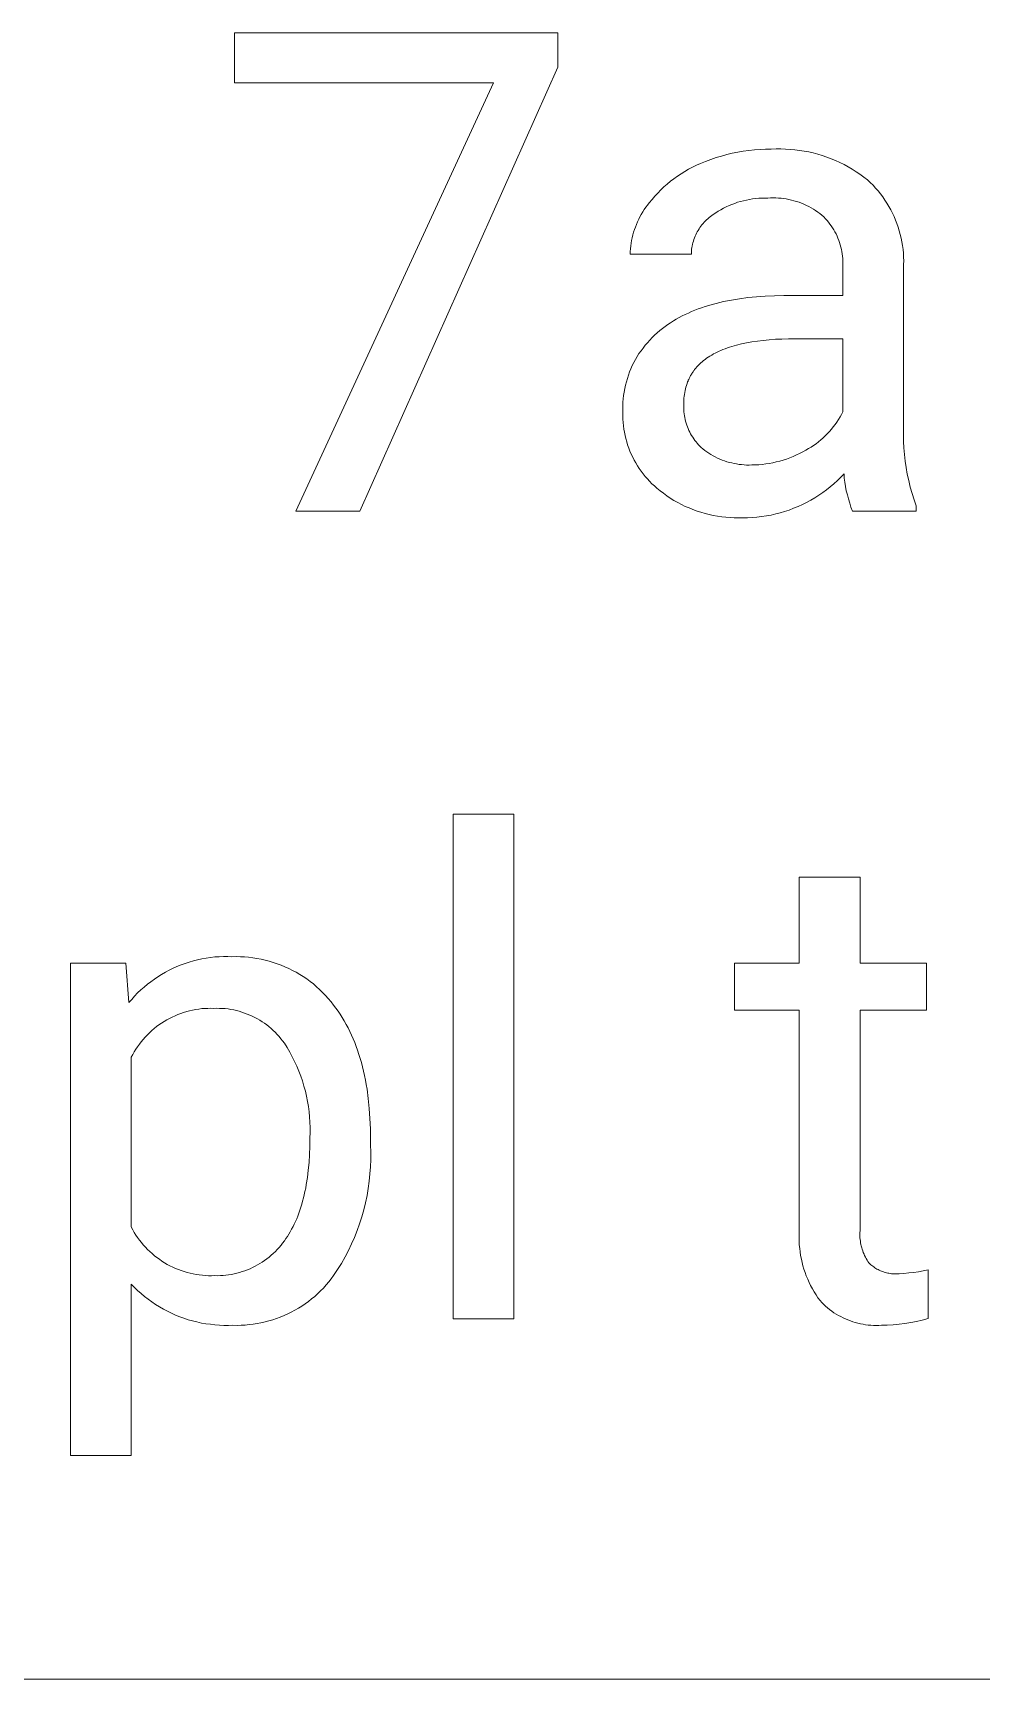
# Model space of a CAD drawing. Header units: millimetres. Extents: x 0 to 3480, y 0 to 2432.
# Drawn here: x 2603.8 to 2669.2, y 194.6 to 308 of the extents above; entities that cross this region are included whole.
import ezdxf

# ---------------------------------------------------------------- set-up
doc = ezdxf.new("R2010")
doc.units = ezdxf.units.MM
doc.header["$MEASUREMENT"] = 0
doc.layers.add('Domyślny', color=7, linetype='Continuous', true_color=0x000000)

msp = doc.modelspace()

# ---------------------------------------------------------------- linework, layer by layer
at = {"layer": 'Domyślny', "color": 18, "lineweight": 15, "true_color": 0x000000}
for p, q in [((2617.74, 304.54), (2617.74, 307.98)), ((2617.74, 307.98), (2640.02, 307.98)), ((2640.02, 307.98), (2640.02, 305.63)), ((2640.02, 305.63), (2626.37, 275.02)), ((2635.58, 304.54), (2617.74, 304.54)), ((2621.97, 275.02), (2635.58, 304.54)), ((2650.93, 299.39), (2651.29, 299.5)), ((2651.29, 299.5), (2651.67, 299.6)), ((2651.67, 299.6), (2652.04, 299.69)), ((2652.04, 299.69), (2652.42, 299.77)), ((2652.42, 299.77), (2652.8, 299.83)), ((2652.8, 299.83), (2653.19, 299.89)), ((2653.19, 299.89), (2653.57, 299.93)), ((2653.57, 299.93), (2653.96, 299.95)), ((2653.96, 299.95), (2654.34, 299.97)), ((2654.34, 299.97), (2654.73, 299.97)), ((2654.73, 299.97), (2655.06, 299.99)), ((2655.06, 299.99), (2655.38, 299.99)), ((2655.38, 299.99), (2655.7, 299.98)), ((2655.7, 299.98), (2656.03, 299.96)), ((2656.03, 299.96), (2656.35, 299.93)), ((2656.35, 299.93), (2656.67, 299.89)), ((2656.67, 299.89), (2656.99, 299.84)), ((2656.99, 299.84), (2657.31, 299.78)), ((2657.31, 299.78), (2657.62, 299.71)), ((2657.62, 299.71), (2657.93, 299.62)), ((2657.93, 299.62), (2658.24, 299.53)), ((2658.24, 299.53), (2658.55, 299.43)), ((2648.52, 298.28), (2648.77, 298.44)), ((2648.77, 298.44), (2649.03, 298.59)), ((2649.03, 298.59), (2649.3, 298.73)), ((2649.3, 298.73), (2649.57, 298.86)), ((2649.57, 298.86), (2649.84, 298.98)), ((2649.84, 298.98), (2650.2, 299.12)), ((2650.2, 299.12), (2650.56, 299.26)), ((2650.56, 299.26), (2650.93, 299.39)), ((2658.55, 299.43), (2658.85, 299.31)), ((2658.85, 299.31), (2659.15, 299.19)), ((2659.15, 299.19), (2659.45, 299.06)), ((2659.45, 299.06), (2659.74, 298.91)), ((2659.74, 298.91), (2660.02, 298.76)), ((2660.02, 298.76), (2660.3, 298.59)), ((2660.3, 298.59), (2660.58, 298.42)), ((2660.58, 298.42), (2660.84, 298.24)), ((2647.11, 297.17), (2647.33, 297.37)), ((2647.33, 297.37), (2647.56, 297.57)), ((2647.56, 297.57), (2647.79, 297.76)), ((2647.79, 297.76), (2648.02, 297.94)), ((2648.02, 297.94), (2648.27, 298.12)), ((2648.27, 298.12), (2648.52, 298.28)), ((2660.84, 298.24), (2661.11, 298.05)), ((2661.11, 298.05), (2661.36, 297.85)), ((2661.36, 297.85), (2661.55, 297.67)), ((2661.55, 297.67), (2661.74, 297.49)), ((2661.74, 297.49), (2661.91, 297.29)), ((2661.91, 297.29), (2662.09, 297.1)), ((2646.08, 295.97), (2646.2, 296.12)), ((2646.2, 296.12), (2646.32, 296.28)), ((2646.32, 296.28), (2646.51, 296.51)), ((2646.51, 296.51), (2646.7, 296.74)), ((2646.7, 296.74), (2646.9, 296.95)), ((2646.9, 296.95), (2647.11, 297.17)), ((2651.82, 296.09), (2651.63, 296)), ((2652.01, 296.17), (2651.82, 296.09)), ((2652.21, 296.24), (2652.01, 296.17)), ((2652.41, 296.31), (2652.21, 296.24)), ((2652.61, 296.37), (2652.41, 296.31)), ((2652.82, 296.42), (2652.61, 296.37)), ((2653.02, 296.47), (2652.82, 296.42)), ((2653.23, 296.51), (2653.02, 296.47)), ((2653.44, 296.54), (2653.23, 296.51)), ((2653.65, 296.57), (2653.44, 296.54)), ((2653.86, 296.59), (2653.65, 296.57)), ((2654.07, 296.6), (2653.86, 296.59)), ((2654.28, 296.6), (2654.07, 296.6)), ((2654.49, 296.6), (2654.28, 296.6)), ((2654.67, 296.61), (2654.49, 296.6)), ((2654.85, 296.61), (2654.67, 296.61)), ((2655.03, 296.61), (2654.85, 296.61)), ((2655.22, 296.6), (2655.03, 296.61)), ((2655.4, 296.59), (2655.22, 296.6)), ((2655.58, 296.57), (2655.4, 296.59)), ((2655.76, 296.54), (2655.58, 296.57)), ((2655.94, 296.51), (2655.76, 296.54)), ((2656.12, 296.47), (2655.94, 296.51)), ((2656.29, 296.42), (2656.12, 296.47)), ((2656.47, 296.37), (2656.29, 296.42)), ((2656.64, 296.31), (2656.47, 296.37)), ((2656.81, 296.25), (2656.64, 296.31)), ((2656.98, 296.18), (2656.81, 296.25)), ((2657.15, 296.1), (2656.98, 296.18)), ((2657.31, 296.02), (2657.15, 296.1)), ((2662.09, 297.1), (2662.25, 296.89)), ((2662.25, 296.89), (2662.41, 296.68)), ((2662.41, 296.68), (2662.56, 296.47)), ((2662.56, 296.47), (2662.7, 296.25)), ((2662.7, 296.25), (2662.83, 296.03)), ((2645.43, 294.79), (2645.5, 294.97)), ((2645.5, 294.97), (2645.59, 295.14)), ((2645.59, 295.14), (2645.67, 295.32)), ((2645.67, 295.32), (2645.77, 295.48)), ((2645.77, 295.48), (2645.87, 295.65)), ((2645.87, 295.65), (2645.97, 295.81)), ((2645.97, 295.81), (2646.08, 295.97)), ((2650.1, 294.94), (2650.03, 294.85)), ((2650.18, 295.02), (2650.1, 294.94)), ((2650.27, 295.1), (2650.18, 295.02)), ((2650.35, 295.18), (2650.27, 295.1)), ((2650.44, 295.26), (2650.35, 295.18)), ((2650.53, 295.33), (2650.44, 295.26)), ((2650.63, 295.4), (2650.53, 295.33)), ((2650.72, 295.46), (2650.63, 295.4)), ((2650.9, 295.58), (2650.72, 295.46)), ((2651.07, 295.7), (2650.9, 295.58)), ((2651.25, 295.8), (2651.07, 295.7)), ((2651.44, 295.9), (2651.25, 295.8)), ((2651.63, 296), (2651.44, 295.9)), ((2657.47, 295.93), (2657.31, 296.02)), ((2657.63, 295.84), (2657.47, 295.93)), ((2657.78, 295.74), (2657.63, 295.84)), ((2657.93, 295.64), (2657.78, 295.74)), ((2658.08, 295.53), (2657.93, 295.64)), ((2658.22, 295.42), (2658.08, 295.53)), ((2658.36, 295.3), (2658.22, 295.42)), ((2658.47, 295.18), (2658.36, 295.3)), ((2658.57, 295.06), (2658.47, 295.18)), ((2658.67, 294.94), (2658.57, 295.06)), ((2658.77, 294.81), (2658.67, 294.94)), ((2662.83, 296.03), (2662.96, 295.8)), ((2662.96, 295.8), (2663.08, 295.57)), ((2663.08, 295.57), (2663.19, 295.33)), ((2663.19, 295.33), (2663.29, 295.09)), ((2663.29, 295.09), (2663.39, 294.84)), ((2645.1, 293.69), (2645.14, 293.87)), ((2645.14, 293.87), (2645.18, 294.06)), ((2645.18, 294.06), (2645.24, 294.25)), ((2645.24, 294.25), (2645.29, 294.43)), ((2645.29, 294.43), (2645.36, 294.61)), ((2645.36, 294.61), (2645.43, 294.79)), ((2649.43, 293.86), (2649.39, 293.75)), ((2649.48, 293.97), (2649.43, 293.86)), ((2649.52, 294.08), (2649.48, 293.97)), ((2649.58, 294.18), (2649.52, 294.08)), ((2649.63, 294.28), (2649.58, 294.18)), ((2649.69, 294.38), (2649.63, 294.28)), ((2649.75, 294.48), (2649.69, 294.38)), ((2649.81, 294.58), (2649.75, 294.48)), ((2649.88, 294.67), (2649.81, 294.58)), ((2649.95, 294.76), (2649.88, 294.67)), ((2650.03, 294.85), (2649.95, 294.76)), ((2658.86, 294.68), (2658.77, 294.81)), ((2658.95, 294.55), (2658.86, 294.68)), ((2659.03, 294.41), (2658.95, 294.55)), ((2659.11, 294.27), (2659.03, 294.41)), ((2659.19, 294.13), (2659.11, 294.27)), ((2659.26, 293.98), (2659.19, 294.13)), ((2659.32, 293.84), (2659.26, 293.98)), ((2659.38, 293.69), (2659.32, 293.84)), ((2663.39, 294.84), (2663.47, 294.6)), ((2663.47, 294.6), (2663.55, 294.35)), ((2663.55, 294.35), (2663.62, 294.09)), ((2663.62, 294.09), (2663.68, 293.84)), ((2663.68, 293.84), (2663.73, 293.58)), ((2645, 292.92), (2645.02, 293.11)), ((2645, 292.73), (2645, 292.92)), ((2649.22, 292.73), (2645, 292.73)), ((2645.02, 293.11), (2645.04, 293.31)), ((2645.04, 293.31), (2645.07, 293.5)), ((2645.07, 293.5), (2645.1, 293.69)), ((2649.23, 292.96), (2649.22, 292.84)), ((2649.22, 292.84), (2649.22, 292.73)), ((2649.24, 293.08), (2649.23, 292.96)), ((2649.26, 293.19), (2649.24, 293.08)), ((2649.28, 293.3), (2649.26, 293.19)), ((2649.3, 293.42), (2649.28, 293.3)), ((2649.33, 293.53), (2649.3, 293.42)), ((2649.36, 293.64), (2649.33, 293.53)), ((2649.39, 293.75), (2649.36, 293.64)), ((2659.43, 293.54), (2659.38, 293.69)), ((2659.48, 293.38), (2659.43, 293.54)), ((2659.52, 293.23), (2659.48, 293.38)), ((2659.56, 293.07), (2659.52, 293.23)), ((2659.59, 292.92), (2659.56, 293.07)), ((2659.62, 292.76), (2659.59, 292.92)), ((2659.64, 292.6), (2659.62, 292.76)), ((2663.73, 293.58), (2663.77, 293.33)), ((2663.77, 293.33), (2663.81, 293.07)), ((2663.81, 293.07), (2663.83, 292.81)), ((2663.83, 292.81), (2663.85, 292.54)), ((2659.66, 292.44), (2659.64, 292.6)), ((2659.67, 292.28), (2659.66, 292.44)), ((2659.67, 292.12), (2659.67, 292.28)), ((2659.67, 291.96), (2659.67, 292.12)), ((2659.67, 291.8), (2659.67, 291.96)), ((2659.67, 289.88), (2659.67, 291.8)), ((2663.85, 292.54), (2663.86, 292.28)), ((2663.86, 292.28), (2663.85, 292.02)), ((2663.85, 292.02), (2663.85, 280.76)), ((2650.42, 289.21), (2650.66, 289.28)), ((2650.66, 289.28), (2650.92, 289.35)), ((2650.92, 289.35), (2651.18, 289.41)), ((2651.18, 289.41), (2651.44, 289.47)), ((2651.44, 289.47), (2651.7, 289.53)), ((2651.7, 289.53), (2651.98, 289.58)), ((2651.98, 289.58), (2652.53, 289.67)), ((2652.53, 289.67), (2653.11, 289.75)), ((2653.11, 289.75), (2653.7, 289.8)), ((2653.7, 289.8), (2654.31, 289.84)), ((2654.31, 289.84), (2654.94, 289.87)), ((2654.94, 289.87), (2655.59, 289.88)), ((2655.59, 289.88), (2659.67, 289.88)), ((2647.79, 288.01), (2647.98, 288.14)), ((2647.98, 288.14), (2648.18, 288.25)), ((2648.18, 288.25), (2648.38, 288.37)), ((2648.38, 288.37), (2648.59, 288.48)), ((2648.59, 288.48), (2648.8, 288.58)), ((2648.8, 288.58), (2649.02, 288.68)), ((2649.02, 288.68), (2649.24, 288.78)), ((2649.24, 288.78), (2649.47, 288.88)), ((2649.47, 288.88), (2649.7, 288.96)), ((2649.7, 288.96), (2649.93, 289.05)), ((2649.93, 289.05), (2650.17, 289.13)), ((2650.17, 289.13), (2650.42, 289.21)), ((2646.35, 286.82), (2646.51, 286.99)), ((2646.51, 286.99), (2646.68, 287.16)), ((2646.68, 287.16), (2646.86, 287.32)), ((2646.86, 287.32), (2647.04, 287.47)), ((2647.04, 287.47), (2647.23, 287.62)), ((2647.23, 287.62), (2647.42, 287.76)), ((2647.42, 287.76), (2647.6, 287.89)), ((2647.6, 287.89), (2647.79, 288.01)), ((2645.49, 285.68), (2645.61, 285.89)), ((2645.61, 285.89), (2645.75, 286.08)), ((2645.75, 286.08), (2645.89, 286.27)), ((2645.89, 286.27), (2646.03, 286.46)), ((2646.03, 286.46), (2646.19, 286.64)), ((2646.19, 286.64), (2646.35, 286.82)), ((2650.74, 285.86), (2650.62, 285.79)), ((2650.86, 285.92), (2650.74, 285.86)), ((2650.99, 285.99), (2650.86, 285.92)), ((2651.13, 286.05), (2650.99, 285.99)), ((2651.26, 286.11), (2651.13, 286.05)), ((2651.4, 286.17), (2651.26, 286.11)), ((2651.55, 286.22), (2651.4, 286.17)), ((2651.7, 286.28), (2651.55, 286.22)), ((2651.85, 286.33), (2651.7, 286.28)), ((2652.01, 286.38), (2651.85, 286.33)), ((2652.17, 286.43), (2652.01, 286.38)), ((2652.33, 286.47), (2652.17, 286.43)), ((2652.67, 286.56), (2652.33, 286.47)), ((2653.02, 286.63), (2652.67, 286.56)), ((2653.39, 286.7), (2653.02, 286.63)), ((2653.77, 286.75), (2653.39, 286.7)), ((2654.17, 286.8), (2653.77, 286.75)), ((2654.58, 286.84), (2654.17, 286.8)), ((2655.01, 286.87), (2654.58, 286.84)), ((2655.46, 286.89), (2655.01, 286.87)), ((2655.92, 286.91), (2655.46, 286.89)), ((2656.39, 286.91), (2655.92, 286.91)), ((2659.67, 286.91), (2656.39, 286.91)), ((2659.67, 281.88), (2659.67, 286.91)), ((2644.96, 284.62), (2645.05, 284.84)), ((2645.05, 284.84), (2645.15, 285.06)), ((2645.15, 285.06), (2645.26, 285.27)), ((2645.26, 285.27), (2645.37, 285.48)), ((2645.37, 285.48), (2645.49, 285.68)), ((2649.41, 284.73), (2649.37, 284.69)), ((2649.44, 284.78), (2649.41, 284.73)), ((2649.48, 284.83), (2649.44, 284.78)), ((2649.52, 284.88), (2649.48, 284.83)), ((2649.6, 284.97), (2649.52, 284.88)), ((2649.69, 285.06), (2649.6, 284.97)), ((2649.77, 285.15), (2649.69, 285.06)), ((2649.87, 285.24), (2649.77, 285.15)), ((2649.96, 285.32), (2649.87, 285.24)), ((2650.06, 285.41), (2649.96, 285.32)), ((2650.17, 285.49), (2650.06, 285.41)), ((2650.27, 285.57), (2650.17, 285.49)), ((2650.38, 285.64), (2650.27, 285.57)), ((2650.5, 285.72), (2650.38, 285.64)), ((2650.62, 285.79), (2650.5, 285.72)), ((2644.63, 283.48), (2644.68, 283.71)), ((2644.68, 283.71), (2644.74, 283.94)), ((2644.74, 283.94), (2644.81, 284.17)), ((2644.81, 284.17), (2644.88, 284.4)), ((2644.88, 284.4), (2644.96, 284.62)), ((2648.85, 283.58), (2648.81, 283.46)), ((2648.88, 283.7), (2648.85, 283.58)), ((2648.92, 283.82), (2648.88, 283.7)), ((2648.96, 283.94), (2648.92, 283.82)), ((2648.99, 283.99), (2648.96, 283.94)), ((2649.01, 284.05), (2648.99, 283.99)), ((2649.04, 284.11), (2649.01, 284.05)), ((2649.06, 284.16), (2649.04, 284.11)), ((2649.09, 284.22), (2649.06, 284.16)), ((2649.12, 284.27), (2649.09, 284.22)), ((2649.14, 284.32), (2649.12, 284.27)), ((2649.17, 284.38), (2649.14, 284.32)), ((2649.2, 284.43), (2649.17, 284.38)), ((2649.24, 284.48), (2649.2, 284.43)), ((2649.27, 284.53), (2649.24, 284.48)), ((2649.3, 284.59), (2649.27, 284.53)), ((2649.34, 284.64), (2649.3, 284.59)), ((2649.37, 284.69), (2649.34, 284.64)), ((2644.49, 282.3), (2644.5, 282.54)), ((2644.5, 282.54), (2644.52, 282.77)), ((2644.52, 282.77), (2644.55, 283.01)), ((2644.55, 283.01), (2644.59, 283.24)), ((2644.59, 283.24), (2644.63, 283.48)), ((2648.7, 282.54), (2648.69, 282.4)), ((2648.71, 282.82), (2648.7, 282.68)), ((2648.7, 282.68), (2648.7, 282.54)), ((2648.72, 282.95), (2648.71, 282.82)), ((2648.74, 283.08), (2648.72, 282.95)), ((2648.76, 283.21), (2648.74, 283.08)), ((2648.79, 283.34), (2648.76, 283.21)), ((2648.81, 283.46), (2648.79, 283.34)), ((2644.49, 282.06), (2644.49, 282.3)), ((2644.5, 281.82), (2644.49, 282.06)), ((2644.5, 281.6), (2644.5, 281.82)), ((2644.5, 281.37), (2644.5, 281.6)), ((2644.52, 281.14), (2644.5, 281.37)), ((2648.69, 282.4), (2648.69, 282.27)), ((2648.69, 282.27), (2648.69, 282.14)), ((2648.69, 282.14), (2648.69, 282)), ((2648.69, 282), (2648.7, 281.87)), ((2648.7, 281.87), (2648.72, 281.74)), ((2648.72, 281.74), (2648.74, 281.61)), ((2648.74, 281.61), (2648.76, 281.48)), ((2648.76, 281.48), (2648.79, 281.35)), ((2648.79, 281.35), (2648.82, 281.22)), ((2659.25, 281.17), (2659.36, 281.34)), ((2659.36, 281.34), (2659.47, 281.52)), ((2659.47, 281.52), (2659.57, 281.7)), ((2659.57, 281.7), (2659.67, 281.88)), ((2644.54, 280.92), (2644.52, 281.14)), ((2644.57, 280.69), (2644.54, 280.92)), ((2644.61, 280.47), (2644.57, 280.69)), ((2644.65, 280.25), (2644.61, 280.47)), ((2644.71, 280.03), (2644.65, 280.25)), ((2648.82, 281.22), (2648.86, 281.09)), ((2648.86, 281.09), (2648.9, 280.96)), ((2648.9, 280.96), (2648.95, 280.84)), ((2648.95, 280.84), (2649, 280.72)), ((2649, 280.72), (2649.05, 280.59)), ((2649.05, 280.59), (2649.11, 280.48)), ((2649.11, 280.48), (2649.17, 280.36)), ((2649.17, 280.36), (2649.24, 280.24)), ((2649.24, 280.24), (2649.31, 280.13)), ((2658.29, 280.07), (2658.45, 280.22)), ((2658.45, 280.22), (2658.59, 280.36)), ((2658.59, 280.36), (2658.73, 280.51)), ((2658.73, 280.51), (2658.87, 280.67)), ((2658.87, 280.67), (2659, 280.83)), ((2659, 280.83), (2659.13, 281)), ((2659.13, 281), (2659.25, 281.17)), ((2663.85, 280.76), (2663.84, 280.3)), ((2663.84, 280.3), (2663.85, 279.84)), ((2644.77, 279.81), (2644.71, 280.03)), ((2644.83, 279.59), (2644.77, 279.81)), ((2644.91, 279.38), (2644.83, 279.59)), ((2644.99, 279.16), (2644.91, 279.38)), ((2645.08, 278.96), (2644.99, 279.16)), ((2649.31, 280.13), (2649.38, 280.02)), ((2649.38, 280.02), (2649.46, 279.91)), ((2649.46, 279.91), (2649.54, 279.81)), ((2649.54, 279.81), (2649.63, 279.71)), ((2649.63, 279.71), (2649.72, 279.61)), ((2649.72, 279.61), (2649.81, 279.51)), ((2649.81, 279.51), (2649.9, 279.42)), ((2649.9, 279.42), (2650, 279.33)), ((2650, 279.33), (2650.14, 279.22)), ((2650.14, 279.22), (2650.28, 279.12)), ((2650.28, 279.12), (2650.42, 279.03)), ((2656.68, 279), (2656.9, 279.12)), ((2656.9, 279.12), (2657.11, 279.24)), ((2657.11, 279.24), (2657.29, 279.34)), ((2657.29, 279.34), (2657.47, 279.45)), ((2657.47, 279.45), (2657.64, 279.56)), ((2657.64, 279.56), (2657.81, 279.68)), ((2657.81, 279.68), (2657.98, 279.81)), ((2657.98, 279.81), (2658.14, 279.94)), ((2658.14, 279.94), (2658.29, 280.07)), ((2663.85, 279.84), (2663.87, 279.39)), ((2663.87, 279.39), (2663.91, 278.93)), ((2645.18, 278.75), (2645.08, 278.96)), ((2645.28, 278.55), (2645.18, 278.75)), ((2645.39, 278.35), (2645.28, 278.55)), ((2645.51, 278.16), (2645.39, 278.35)), ((2645.63, 277.97), (2645.51, 278.16)), ((2645.76, 277.78), (2645.63, 277.97)), ((2650.42, 279.03), (2650.57, 278.93)), ((2650.57, 278.93), (2650.72, 278.85)), ((2650.72, 278.85), (2650.87, 278.77)), ((2650.87, 278.77), (2651.03, 278.69)), ((2651.03, 278.69), (2651.18, 278.62)), ((2651.18, 278.62), (2651.34, 278.55)), ((2651.34, 278.55), (2651.51, 278.49)), ((2651.51, 278.49), (2651.67, 278.44)), ((2651.67, 278.44), (2651.84, 278.39)), ((2651.84, 278.39), (2652, 278.35)), ((2652, 278.35), (2652.17, 278.31)), ((2652.17, 278.31), (2652.34, 278.28)), ((2652.34, 278.28), (2652.51, 278.25)), ((2652.51, 278.25), (2652.68, 278.24)), ((2652.68, 278.24), (2652.86, 278.22)), ((2652.86, 278.22), (2653.03, 278.21)), ((2653.03, 278.21), (2653.2, 278.21)), ((2653.2, 278.21), (2653.38, 278.22)), ((2653.38, 278.22), (2653.62, 278.22)), ((2653.62, 278.22), (2653.86, 278.23)), ((2653.86, 278.23), (2654.11, 278.25)), ((2654.11, 278.25), (2654.35, 278.28)), ((2654.35, 278.28), (2654.59, 278.32)), ((2654.59, 278.32), (2654.83, 278.36)), ((2654.83, 278.36), (2655.07, 278.42)), ((2655.07, 278.42), (2655.31, 278.48)), ((2655.31, 278.48), (2655.55, 278.54)), ((2655.55, 278.54), (2655.78, 278.62)), ((2655.78, 278.62), (2656.01, 278.71)), ((2656.01, 278.71), (2656.23, 278.8)), ((2656.23, 278.8), (2656.46, 278.9)), ((2656.46, 278.9), (2656.68, 279)), ((2663.91, 278.93), (2663.96, 278.48)), ((2663.96, 278.48), (2664.02, 278.03)), ((2664.02, 278.03), (2664.1, 277.58)), ((2645.9, 277.6), (2645.76, 277.78)), ((2646.04, 277.42), (2645.9, 277.6)), ((2646.19, 277.25), (2646.04, 277.42)), ((2646.34, 277.09), (2646.19, 277.25)), ((2646.5, 276.92), (2646.34, 277.09)), ((2646.67, 276.77), (2646.5, 276.92)), ((2646.84, 276.62), (2646.67, 276.77)), ((2659.04, 276.92), (2658.79, 276.71)), ((2659.28, 277.14), (2659.04, 276.92)), ((2659.51, 277.37), (2659.28, 277.14)), ((2659.74, 277.6), (2659.51, 277.37)), ((2659.76, 277.31), (2659.74, 277.6)), ((2659.8, 277.02), (2659.76, 277.31)), ((2659.85, 276.73), (2659.8, 277.02)), ((2664.1, 277.58), (2664.2, 277.14)), ((2664.2, 277.14), (2664.31, 276.69)), ((2647.06, 276.43), (2646.84, 276.62)), ((2647.3, 276.26), (2647.06, 276.43)), ((2647.53, 276.09), (2647.3, 276.26)), ((2647.77, 275.92), (2647.53, 276.09)), ((2648.02, 275.77), (2647.77, 275.92)), ((2648.28, 275.63), (2648.02, 275.77)), ((2657.16, 275.63), (2656.87, 275.49)), ((2657.45, 275.79), (2657.16, 275.63)), ((2657.73, 275.95), (2657.45, 275.79)), ((2658, 276.13), (2657.73, 275.95)), ((2658.27, 276.31), (2658, 276.13)), ((2658.54, 276.5), (2658.27, 276.31)), ((2658.79, 276.71), (2658.54, 276.5)), ((2659.9, 276.44), (2659.85, 276.73)), ((2659.97, 276.15), (2659.9, 276.44)), ((2660.04, 275.87), (2659.97, 276.15)), ((2660.13, 275.59), (2660.04, 275.87)), ((2664.31, 276.69), (2664.43, 276.25)), ((2664.43, 276.25), (2664.57, 275.82)), ((2664.57, 275.82), (2664.72, 275.39)), ((2626.37, 275.02), (2621.97, 275.02)), ((2648.53, 275.49), (2648.28, 275.63)), ((2648.8, 275.36), (2648.53, 275.49)), ((2649.06, 275.25), (2648.8, 275.36)), ((2649.33, 275.14), (2649.06, 275.25)), ((2649.61, 275.04), (2649.33, 275.14)), ((2649.88, 274.95), (2649.61, 275.04)), ((2650.16, 274.87), (2649.88, 274.95)), ((2650.45, 274.8), (2650.16, 274.87)), ((2650.73, 274.73), (2650.45, 274.8)), ((2651.02, 274.68), (2650.73, 274.73)), ((2651.31, 274.64), (2651.02, 274.68)), ((2651.6, 274.61), (2651.31, 274.64)), ((2651.89, 274.59), (2651.6, 274.61)), ((2652.18, 274.57), (2651.89, 274.59)), ((2652.47, 274.57), (2652.18, 274.57)), ((2652.76, 274.58), (2652.47, 274.57)), ((2653.09, 274.58), (2652.76, 274.58)), ((2653.41, 274.6), (2653.09, 274.58)), ((2653.74, 274.62), (2653.41, 274.6)), ((2654.06, 274.66), (2653.74, 274.62)), ((2654.39, 274.71), (2654.06, 274.66)), ((2654.71, 274.76), (2654.39, 274.71)), ((2655.03, 274.84), (2654.71, 274.76)), ((2655.34, 274.92), (2655.03, 274.84)), ((2655.65, 275.01), (2655.34, 274.92)), ((2655.96, 275.11), (2655.65, 275.01)), ((2656.27, 275.23), (2655.96, 275.11)), ((2656.57, 275.35), (2656.27, 275.23)), ((2656.87, 275.49), (2656.57, 275.35)), ((2660.22, 275.31), (2660.13, 275.59)), ((2660.33, 275.03), (2660.22, 275.31)), ((2664.72, 275.03), (2660.33, 275.03)), ((2664.72, 275.39), (2664.72, 275.03)), ((2632.8, 219.38), (2632.8, 254.15)), ((2632.8, 254.15), (2636.98, 254.15)), ((2636.98, 254.15), (2636.98, 219.38)), ((2656.66, 243.88), (2656.66, 249.81)), ((2656.66, 249.81), (2660.85, 249.81)), ((2660.85, 249.81), (2660.85, 243.88)), ((2606.43, 209.97), (2606.43, 243.88)), ((2606.43, 243.88), (2610.25, 243.88)), ((2610.25, 243.88), (2610.46, 241.17)), ((2614.05, 243.77), (2614.33, 243.87)), ((2614.33, 243.87), (2614.61, 243.96)), ((2614.61, 243.96), (2614.9, 244.04)), ((2614.9, 244.04), (2615.19, 244.12)), ((2615.19, 244.12), (2615.48, 244.18)), ((2615.48, 244.18), (2615.78, 244.23)), ((2615.78, 244.23), (2616.07, 244.27)), ((2616.07, 244.27), (2616.37, 244.31)), ((2616.37, 244.31), (2616.67, 244.33)), ((2616.67, 244.33), (2616.97, 244.34)), ((2616.97, 244.34), (2617.27, 244.34)), ((2617.27, 244.34), (2617.56, 244.33)), ((2617.56, 244.33), (2617.85, 244.34)), ((2617.85, 244.34), (2618.14, 244.33)), ((2618.14, 244.33), (2618.43, 244.32)), ((2618.43, 244.32), (2618.71, 244.29)), ((2618.71, 244.29), (2619, 244.26)), ((2619, 244.26), (2619.28, 244.21)), ((2619.28, 244.21), (2619.57, 244.16)), ((2619.57, 244.16), (2619.85, 244.1)), ((2619.85, 244.1), (2620.12, 244.03)), ((2620.12, 244.03), (2620.4, 243.94)), ((2620.4, 243.94), (2620.67, 243.85)), ((2652.2, 240.64), (2652.2, 243.88)), ((2652.2, 243.88), (2656.66, 243.88)), ((2660.85, 243.88), (2665.42, 243.88)), ((2665.42, 243.88), (2665.42, 240.64)), ((2611.96, 242.61), (2612.21, 242.79)), ((2612.21, 242.79), (2612.45, 242.95)), ((2612.45, 242.95), (2612.71, 243.11)), ((2612.71, 243.11), (2612.97, 243.26)), ((2612.97, 243.26), (2613.23, 243.4)), ((2613.23, 243.4), (2613.5, 243.53)), ((2613.5, 243.53), (2613.77, 243.65)), ((2613.77, 243.65), (2614.05, 243.77)), ((2620.67, 243.85), (2620.94, 243.75)), ((2620.94, 243.75), (2621.21, 243.64)), ((2621.21, 243.64), (2621.47, 243.52)), ((2621.47, 243.52), (2621.73, 243.39)), ((2621.73, 243.39), (2621.98, 243.26)), ((2621.98, 243.26), (2622.23, 243.11)), ((2622.23, 243.11), (2622.47, 242.96)), ((2622.47, 242.96), (2622.71, 242.8)), ((2622.71, 242.8), (2622.94, 242.63)), ((2610.65, 241.39), (2610.85, 241.62)), ((2610.85, 241.62), (2611.06, 241.83)), ((2611.06, 241.83), (2611.28, 242.04)), ((2611.28, 242.04), (2611.5, 242.24)), ((2611.5, 242.24), (2611.73, 242.43)), ((2611.73, 242.43), (2611.96, 242.61)), ((2622.94, 242.63), (2623.17, 242.45)), ((2623.17, 242.45), (2623.39, 242.26)), ((2623.39, 242.26), (2623.6, 242.07)), ((2623.6, 242.07), (2623.81, 241.87)), ((2623.81, 241.87), (2624.01, 241.66)), ((2624.01, 241.66), (2624.2, 241.45)), ((2610.46, 241.17), (2610.65, 241.39)), ((2614.23, 240.49), (2614.03, 240.42)), ((2614.44, 240.55), (2614.23, 240.49)), ((2614.64, 240.6), (2614.44, 240.55)), ((2614.85, 240.65), (2614.64, 240.6)), ((2615.06, 240.69), (2614.85, 240.65)), ((2615.27, 240.72), (2615.06, 240.69)), ((2615.48, 240.75), (2615.27, 240.72)), ((2615.69, 240.76), (2615.48, 240.75)), ((2615.9, 240.77), (2615.69, 240.76)), ((2616.11, 240.78), (2615.9, 240.77)), ((2616.32, 240.77), (2616.11, 240.78)), ((2616.52, 240.78), (2616.32, 240.77)), ((2616.71, 240.77), (2616.52, 240.78)), ((2616.91, 240.76), (2616.71, 240.77)), ((2617.1, 240.75), (2616.91, 240.76)), ((2617.29, 240.73), (2617.1, 240.75)), ((2617.49, 240.7), (2617.29, 240.73)), ((2617.68, 240.66), (2617.49, 240.7)), ((2617.87, 240.62), (2617.68, 240.66)), ((2618.05, 240.57), (2617.87, 240.62)), ((2618.24, 240.51), (2618.05, 240.57)), ((2618.42, 240.45), (2618.24, 240.51)), ((2624.2, 241.45), (2624.39, 241.23)), ((2624.39, 241.23), (2624.56, 241)), ((2624.56, 241), (2624.72, 240.79)), ((2624.72, 240.79), (2624.87, 240.58)), ((2624.87, 240.58), (2625.02, 240.36)), ((2656.66, 240.64), (2652.2, 240.64)), ((2656.66, 225.45), (2656.66, 240.64)), ((2665.42, 240.64), (2660.85, 240.64)), ((2660.85, 240.64), (2660.85, 225.44)), ((2612.2, 239.38), (2612.04, 239.24)), ((2612.36, 239.51), (2612.2, 239.38)), ((2612.53, 239.63), (2612.36, 239.51)), ((2612.71, 239.75), (2612.53, 239.63)), ((2612.89, 239.87), (2612.71, 239.75)), ((2613.07, 239.98), (2612.89, 239.87)), ((2613.26, 240.08), (2613.07, 239.98)), ((2613.45, 240.17), (2613.26, 240.08)), ((2613.64, 240.26), (2613.45, 240.17)), ((2613.83, 240.34), (2613.64, 240.26)), ((2614.03, 240.42), (2613.83, 240.34)), ((2618.61, 240.38), (2618.42, 240.45)), ((2618.79, 240.31), (2618.61, 240.38)), ((2618.96, 240.23), (2618.79, 240.31)), ((2619.14, 240.14), (2618.96, 240.23)), ((2619.31, 240.05), (2619.14, 240.14)), ((2619.48, 239.95), (2619.31, 240.05)), ((2619.64, 239.85), (2619.48, 239.95)), ((2619.8, 239.74), (2619.64, 239.85)), ((2619.96, 239.63), (2619.8, 239.74)), ((2620.11, 239.51), (2619.96, 239.63)), ((2620.26, 239.38), (2620.11, 239.51)), ((2620.4, 239.25), (2620.26, 239.38)), ((2625.02, 240.36), (2625.16, 240.13)), ((2625.16, 240.13), (2625.3, 239.9)), ((2625.3, 239.9), (2625.43, 239.67)), ((2625.43, 239.67), (2625.56, 239.43)), ((2625.56, 239.43), (2625.68, 239.18)), ((2611.18, 238.3), (2611.05, 238.13)), ((2611.31, 238.47), (2611.18, 238.3)), ((2611.44, 238.63), (2611.31, 238.47)), ((2611.58, 238.79), (2611.44, 238.63)), ((2611.73, 238.95), (2611.58, 238.79)), ((2611.88, 239.09), (2611.73, 238.95)), ((2612.04, 239.24), (2611.88, 239.09)), ((2620.54, 239.12), (2620.4, 239.25)), ((2620.68, 238.98), (2620.54, 239.12)), ((2620.81, 238.83), (2620.68, 238.98)), ((2620.93, 238.68), (2620.81, 238.83)), ((2621.05, 238.53), (2620.93, 238.68)), ((2621.17, 238.37), (2621.05, 238.53)), ((2621.36, 238.07), (2621.17, 238.37)), ((2625.68, 239.18), (2625.8, 238.93)), ((2625.8, 238.93), (2625.91, 238.67)), ((2625.91, 238.67), (2626.02, 238.41)), ((2626.02, 238.41), (2626.12, 238.15)), ((2610.72, 237.59), (2610.62, 237.4)), ((2610.62, 237.4), (2610.62, 225.71)), ((2610.83, 237.77), (2610.72, 237.59)), ((2610.94, 237.95), (2610.83, 237.77)), ((2611.05, 238.13), (2610.94, 237.95)), ((2621.55, 237.75), (2621.36, 238.07)), ((2621.72, 237.44), (2621.55, 237.75)), ((2621.88, 237.11), (2621.72, 237.44)), ((2622.03, 236.78), (2621.88, 237.11)), ((2626.12, 238.15), (2626.22, 237.88)), ((2626.22, 237.88), (2626.31, 237.6)), ((2626.31, 237.6), (2626.4, 237.32)), ((2626.4, 237.32), (2626.48, 237.03)), ((2622.17, 236.45), (2622.03, 236.78)), ((2622.3, 236.11), (2622.17, 236.45)), ((2622.42, 235.77), (2622.3, 236.11)), ((2626.48, 237.03), (2626.55, 236.74)), ((2626.55, 236.74), (2626.63, 236.44)), ((2626.63, 236.44), (2626.69, 236.14)), ((2626.69, 236.14), (2626.76, 235.83)), ((2622.52, 235.42), (2622.42, 235.77)), ((2622.62, 235.07), (2622.52, 235.42)), ((2622.7, 234.72), (2622.62, 235.07)), ((2626.76, 235.83), (2626.81, 235.52)), ((2626.81, 235.52), (2626.87, 235.2)), ((2626.87, 235.2), (2626.95, 234.55)), ((2622.77, 234.36), (2622.7, 234.72)), ((2622.83, 234.01), (2622.77, 234.36)), ((2622.88, 233.65), (2622.83, 234.01)), ((2626.95, 234.55), (2627.02, 233.88)), ((2627.02, 233.88), (2627.07, 233.19)), ((2622.91, 233.29), (2622.88, 233.65)), ((2622.93, 232.92), (2622.91, 233.29)), ((2622.95, 232.56), (2622.93, 232.92)), ((2622.94, 232.2), (2622.95, 232.56)), ((2627.07, 233.19), (2627.1, 232.48)), ((2622.92, 231.26), (2622.93, 231.84)), ((2622.93, 231.84), (2622.94, 232.2)), ((2627.1, 232.48), (2627.11, 231.74)), ((2627.11, 231.74), (2627.11, 231.36)), ((2622.87, 230.15), (2622.9, 230.7)), ((2622.9, 230.7), (2622.92, 231.26)), ((2627.11, 231.36), (2627.13, 230.86)), ((2627.13, 230.36), (2627.11, 229.86)), ((2627.13, 230.86), (2627.13, 230.36)), ((2622.76, 229.12), (2622.82, 229.63)), ((2622.82, 229.63), (2622.87, 230.15)), ((2627.07, 229.36), (2627.02, 228.86)), ((2627.11, 229.86), (2627.07, 229.36)), ((2622.54, 227.93), (2622.59, 228.16)), ((2622.59, 228.16), (2622.64, 228.39)), ((2622.64, 228.39), (2622.68, 228.63)), ((2622.68, 228.63), (2622.76, 229.12)), ((2626.95, 228.36), (2626.87, 227.87)), ((2627.02, 228.86), (2626.95, 228.36)), ((2622.17, 226.66), (2622.24, 226.86)), ((2622.24, 226.86), (2622.31, 227.07)), ((2622.31, 227.07), (2622.37, 227.28)), ((2622.37, 227.28), (2622.43, 227.49)), ((2622.43, 227.49), (2622.49, 227.71)), ((2622.49, 227.71), (2622.54, 227.93)), ((2626.64, 226.89), (2626.51, 226.41)), ((2626.76, 227.38), (2626.64, 226.89)), ((2626.87, 227.87), (2626.76, 227.38)), ((2621.67, 225.55), (2621.77, 225.73)), ((2621.77, 225.73), (2621.85, 225.9)), ((2621.85, 225.9), (2621.94, 226.09)), ((2621.94, 226.09), (2622.02, 226.27)), ((2622.02, 226.27), (2622.1, 226.46)), ((2622.1, 226.46), (2622.17, 226.66)), ((2626.35, 225.93), (2626.18, 225.46)), ((2626.51, 226.41), (2626.35, 225.93)), ((2610.62, 225.71), (2610.72, 225.52)), ((2610.72, 225.52), (2610.83, 225.33)), ((2610.83, 225.33), (2610.94, 225.15)), ((2610.94, 225.15), (2611.06, 224.98)), ((2611.06, 224.98), (2611.19, 224.8)), ((2611.19, 224.8), (2611.32, 224.64)), ((2611.32, 224.64), (2611.45, 224.47)), ((2620.94, 224.45), (2621.05, 224.6)), ((2621.05, 224.6), (2621.17, 224.76)), ((2621.17, 224.76), (2621.28, 224.91)), ((2621.28, 224.91), (2621.38, 225.06)), ((2621.38, 225.06), (2621.48, 225.22)), ((2621.48, 225.22), (2621.58, 225.38)), ((2621.58, 225.38), (2621.67, 225.55)), ((2626, 224.99), (2625.8, 224.54)), ((2626.18, 225.46), (2626, 224.99)), ((2656.65, 225.2), (2656.66, 225.45)), ((2656.65, 224.96), (2656.65, 225.2)), ((2656.65, 224.72), (2656.65, 224.96)), ((2656.66, 224.47), (2656.65, 224.72)), ((2660.85, 225.44), (2660.84, 225.32)), ((2660.84, 225.32), (2660.84, 225.2)), ((2660.84, 225.2), (2660.84, 225.09)), ((2660.84, 225.09), (2660.84, 224.97)), ((2660.84, 224.97), (2660.85, 224.85)), ((2660.85, 224.85), (2660.87, 224.74)), ((2660.87, 224.74), (2660.88, 224.62)), ((2660.88, 224.62), (2660.91, 224.51)), ((2611.45, 224.47), (2611.6, 224.31)), ((2611.6, 224.31), (2611.74, 224.16)), ((2611.74, 224.16), (2611.9, 224.01)), ((2611.9, 224.01), (2612.05, 223.87)), ((2612.05, 223.87), (2612.22, 223.73)), ((2612.22, 223.73), (2612.38, 223.6)), ((2612.38, 223.6), (2612.56, 223.48)), ((2612.56, 223.48), (2612.73, 223.36)), ((2619.81, 223.4), (2619.97, 223.51)), ((2619.97, 223.51), (2620.12, 223.63)), ((2620.12, 223.63), (2620.27, 223.76)), ((2620.27, 223.76), (2620.41, 223.89)), ((2620.41, 223.89), (2620.55, 224.02)), ((2620.55, 224.02), (2620.68, 224.16)), ((2620.68, 224.16), (2620.81, 224.3)), ((2620.81, 224.3), (2620.94, 224.45)), ((2625.35, 223.64), (2625.1, 223.2)), ((2625.58, 224.08), (2625.35, 223.64)), ((2625.8, 224.54), (2625.58, 224.08)), ((2656.69, 224.23), (2656.66, 224.47)), ((2656.72, 223.99), (2656.69, 224.23)), ((2656.75, 223.74), (2656.72, 223.99)), ((2656.8, 223.5), (2656.75, 223.74)), ((2656.85, 223.27), (2656.8, 223.5)), ((2660.91, 224.51), (2660.93, 224.4)), ((2660.93, 224.4), (2660.96, 224.28)), ((2660.96, 224.28), (2660.99, 224.17)), ((2660.99, 224.17), (2661.03, 224.06)), ((2661.03, 224.06), (2661.07, 223.95)), ((2661.07, 223.95), (2661.12, 223.84)), ((2661.12, 223.84), (2661.16, 223.74)), ((2661.16, 223.74), (2661.22, 223.63)), ((2661.22, 223.63), (2661.27, 223.53)), ((2661.27, 223.53), (2661.33, 223.43)), ((2612.73, 223.36), (2612.91, 223.24)), ((2612.91, 223.24), (2613.1, 223.13)), ((2613.1, 223.13), (2613.28, 223.03)), ((2613.28, 223.03), (2613.48, 222.94)), ((2613.48, 222.94), (2613.67, 222.85)), ((2613.67, 222.85), (2613.87, 222.77)), ((2613.87, 222.77), (2614.07, 222.7)), ((2614.07, 222.7), (2614.27, 222.63)), ((2614.27, 222.63), (2614.47, 222.57)), ((2614.47, 222.57), (2614.68, 222.52)), ((2614.68, 222.52), (2614.89, 222.47)), ((2614.89, 222.47), (2615.1, 222.43)), ((2615.1, 222.43), (2615.31, 222.4)), ((2615.31, 222.4), (2615.52, 222.38)), ((2615.52, 222.38), (2615.73, 222.36)), ((2615.73, 222.36), (2615.94, 222.35)), ((2615.94, 222.35), (2616.16, 222.35)), ((2616.16, 222.35), (2616.37, 222.36)), ((2616.37, 222.36), (2616.56, 222.35)), ((2616.56, 222.35), (2616.76, 222.36)), ((2616.76, 222.36), (2616.95, 222.37)), ((2616.95, 222.37), (2617.14, 222.39)), ((2617.14, 222.39), (2617.33, 222.41)), ((2617.33, 222.41), (2617.52, 222.44)), ((2617.52, 222.44), (2617.71, 222.48)), ((2617.71, 222.48), (2617.9, 222.52)), ((2617.9, 222.52), (2618.08, 222.57)), ((2618.08, 222.57), (2618.27, 222.63)), ((2618.27, 222.63), (2618.45, 222.69)), ((2618.45, 222.69), (2618.63, 222.76)), ((2618.63, 222.76), (2618.81, 222.83)), ((2618.81, 222.83), (2618.98, 222.91)), ((2618.98, 222.91), (2619.16, 223)), ((2619.16, 223), (2619.33, 223.09)), ((2619.33, 223.09), (2619.49, 223.19)), ((2619.49, 223.19), (2619.65, 223.29)), ((2619.65, 223.29), (2619.81, 223.4)), ((2624.56, 222.36), (2624.4, 222.13)), ((2624.84, 222.78), (2624.56, 222.36)), ((2625.1, 223.2), (2624.84, 222.78)), ((2656.91, 223.03), (2656.85, 223.27)), ((2656.98, 222.79), (2656.91, 223.03)), ((2657.06, 222.56), (2656.98, 222.79)), ((2657.14, 222.33), (2657.06, 222.56)), ((2657.24, 222.11), (2657.14, 222.33)), ((2661.33, 223.43), (2661.39, 223.33)), ((2661.39, 223.33), (2661.46, 223.24)), ((2661.46, 223.24), (2661.52, 223.17)), ((2661.52, 223.17), (2661.59, 223.11)), ((2661.59, 223.11), (2661.65, 223.06)), ((2661.65, 223.06), (2661.72, 223)), ((2661.72, 223), (2661.79, 222.95)), ((2661.79, 222.95), (2661.86, 222.9)), ((2661.86, 222.9), (2661.94, 222.85)), ((2661.94, 222.85), (2662.01, 222.81)), ((2662.01, 222.81), (2662.09, 222.77)), ((2662.09, 222.77), (2662.17, 222.73)), ((2662.17, 222.73), (2662.25, 222.69)), ((2662.25, 222.69), (2662.33, 222.66)), ((2662.33, 222.66), (2662.41, 222.63)), ((2662.41, 222.63), (2662.5, 222.6)), ((2662.5, 222.6), (2662.58, 222.57)), ((2662.58, 222.57), (2662.66, 222.55)), ((2662.66, 222.55), (2662.75, 222.53)), ((2662.75, 222.53), (2662.84, 222.52)), ((2662.84, 222.52), (2662.92, 222.5)), ((2662.92, 222.5), (2663.01, 222.49)), ((2663.01, 222.49), (2663.1, 222.49)), ((2663.1, 222.49), (2663.18, 222.48)), ((2663.18, 222.48), (2663.27, 222.48)), ((2663.27, 222.48), (2663.36, 222.48)), ((2663.36, 222.48), (2663.45, 222.49)), ((2663.45, 222.49), (2663.53, 222.49)), ((2663.53, 222.49), (2663.87, 222.51)), ((2663.87, 222.51), (2664.2, 222.54)), ((2664.2, 222.54), (2664.54, 222.57)), ((2664.54, 222.57), (2664.87, 222.62)), ((2664.87, 222.62), (2665.2, 222.69)), ((2665.2, 222.69), (2665.53, 222.76)), ((2665.53, 222.76), (2665.53, 219.39)), ((2610.84, 221.54), (2610.62, 221.77)), ((2610.62, 221.77), (2610.62, 209.97)), ((2611.06, 221.33), (2610.84, 221.54)), ((2611.3, 221.12), (2611.06, 221.33)), ((2623.67, 221.3), (2623.46, 221.11)), ((2623.86, 221.5), (2623.67, 221.3)), ((2624.05, 221.71), (2623.86, 221.5)), ((2624.23, 221.92), (2624.05, 221.71)), ((2624.4, 222.13), (2624.23, 221.92)), ((2657.34, 221.88), (2657.24, 222.11)), ((2657.44, 221.67), (2657.34, 221.88)), ((2657.56, 221.45), (2657.44, 221.67)), ((2657.68, 221.24), (2657.56, 221.45)), ((2657.81, 221.03), (2657.68, 221.24)), ((2611.54, 220.92), (2611.3, 221.12)), ((2611.78, 220.73), (2611.54, 220.92)), ((2612.04, 220.54), (2611.78, 220.73)), ((2612.3, 220.37), (2612.04, 220.54)), ((2612.56, 220.2), (2612.3, 220.37)), ((2612.83, 220.05), (2612.56, 220.2)), ((2613.11, 219.9), (2612.83, 220.05)), ((2622.14, 220.11), (2621.9, 219.97)), ((2622.37, 220.26), (2622.14, 220.11)), ((2622.6, 220.41), (2622.37, 220.26)), ((2622.83, 220.58), (2622.6, 220.41)), ((2623.04, 220.75), (2622.83, 220.58)), ((2623.26, 220.92), (2623.04, 220.75)), ((2623.46, 221.11), (2623.26, 220.92)), ((2657.94, 220.83), (2657.81, 221.03)), ((2658.09, 220.63), (2657.94, 220.83)), ((2658.21, 220.5), (2658.09, 220.63)), ((2658.34, 220.37), (2658.21, 220.5)), ((2658.47, 220.25), (2658.34, 220.37)), ((2658.61, 220.13), (2658.47, 220.25)), ((2658.75, 220.01), (2658.61, 220.13)), ((2613.39, 219.77), (2613.11, 219.9)), ((2613.67, 219.64), (2613.39, 219.77)), ((2613.96, 219.52), (2613.67, 219.64)), ((2614.25, 219.42), (2613.96, 219.52)), ((2614.55, 219.32), (2614.25, 219.42)), ((2614.85, 219.23), (2614.55, 219.32)), ((2615.15, 219.16), (2614.85, 219.23)), ((2615.46, 219.09), (2615.15, 219.16)), ((2615.77, 219.04), (2615.46, 219.09)), ((2616.08, 219), (2615.77, 219.04)), ((2616.39, 218.96), (2616.08, 219)), ((2616.7, 218.94), (2616.39, 218.96)), ((2617.01, 218.93), (2616.7, 218.94)), ((2617.32, 218.93), (2617.01, 218.93)), ((2617.63, 218.94), (2617.32, 218.93)), ((2617.91, 218.93), (2617.63, 218.94)), ((2618.19, 218.94), (2617.91, 218.93)), ((2618.47, 218.95), (2618.19, 218.94)), ((2618.74, 218.98), (2618.47, 218.95)), ((2619.02, 219.01), (2618.74, 218.98)), ((2619.29, 219.05), (2619.02, 219.01)), ((2619.56, 219.1), (2619.29, 219.05)), ((2619.84, 219.16), (2619.56, 219.1)), ((2620.1, 219.23), (2619.84, 219.16)), ((2620.37, 219.31), (2620.1, 219.23)), ((2620.63, 219.4), (2620.37, 219.31)), ((2620.89, 219.5), (2620.63, 219.4)), ((2621.15, 219.6), (2620.89, 219.5)), ((2621.4, 219.72), (2621.15, 219.6)), ((2621.65, 219.84), (2621.4, 219.72)), ((2621.9, 219.97), (2621.65, 219.84)), ((2636.98, 219.38), (2632.8, 219.38)), ((2658.9, 219.91), (2658.75, 220.01)), ((2659.05, 219.8), (2658.9, 219.91)), ((2659.2, 219.7), (2659.05, 219.8)), ((2659.36, 219.61), (2659.2, 219.7)), ((2659.51, 219.53), (2659.36, 219.61)), ((2659.68, 219.44), (2659.51, 219.53)), ((2659.84, 219.37), (2659.68, 219.44)), ((2660.01, 219.3), (2659.84, 219.37)), ((2660.18, 219.23), (2660.01, 219.3)), ((2660.35, 219.17), (2660.18, 219.23)), ((2660.52, 219.12), (2660.35, 219.17)), ((2660.7, 219.08), (2660.52, 219.12)), ((2660.87, 219.03), (2660.7, 219.08)), ((2661.05, 219), (2660.87, 219.03)), ((2661.23, 218.97), (2661.05, 219)), ((2661.41, 218.95), (2661.23, 218.97)), ((2661.59, 218.94), (2661.41, 218.95)), ((2661.77, 218.93), (2661.59, 218.94)), ((2661.95, 218.92), (2661.77, 218.93)), ((2662.14, 218.93), (2661.95, 218.92)), ((2662.32, 218.94), (2662.14, 218.93)), ((2662.72, 218.95), (2662.32, 218.94)), ((2663.13, 218.97), (2662.72, 218.95)), ((2663.53, 219.01), (2663.13, 218.97)), ((2663.94, 219.06), (2663.53, 219.01)), ((2664.34, 219.12), (2663.94, 219.06)), ((2664.74, 219.2), (2664.34, 219.12)), ((2665.13, 219.29), (2664.74, 219.2)), ((2665.53, 219.39), (2665.13, 219.29)), ((2610.62, 209.97), (2606.43, 209.97)), ((2165.12, 194.56), (3480.37, 194.56))]:
    msp.add_line(p, q, dxfattribs=at)

doc.saveas('drawing.dxf')
